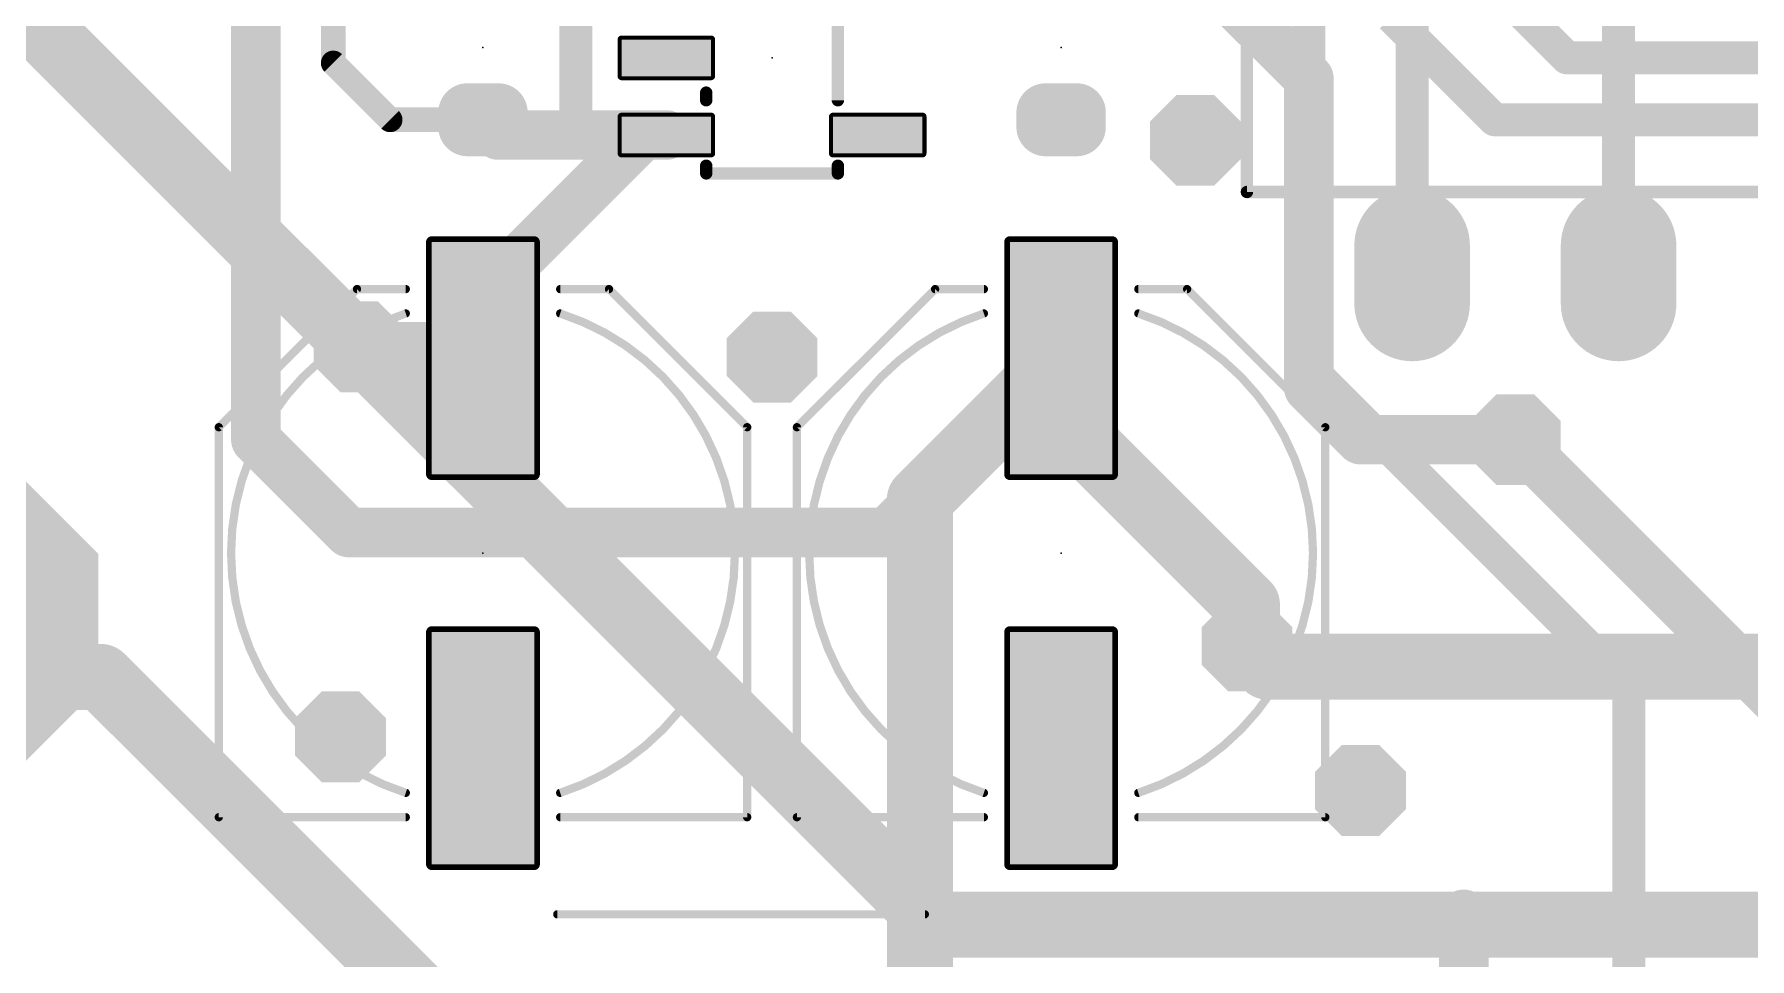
# Model space of a CAD drawing. Extents: x -20 to 130, y -23 to 56.
# Drawn here: x 12.9 to 34, y 4.15 to 15.53 of the extents above; entities that cross this region are included whole.
import ezdxf

# ---------------------------------------------------------------- set-up
doc = ezdxf.new("R2010")
doc.units = 0
for name, color, linetype in [('1', 22, 'CONTINUOUS'), ('16', 175, 'CONTINUOUS'), ('17', 82, 'CONTINUOUS'), ('18', 2, 'CONTINUOUS'), ('21', 253, 'CONTINUOUS'), ('23', 7, 'CONTINUOUS')]:
    doc.layers.add(name, color=color, linetype=linetype)

# ---------------------------------------------------------------- blocks, each defined once
blk = doc.blocks.new('RECT176000X143744R80')
at = {"const_width": 0.3594}
blk.add_lwpolyline([(0.3703, -0.0898), (0.3703, 0.0898, 0.4142), (0.1906, 0.2695), (-0.1906, 0.2695, 0.4142), (-0.3703, 0.0898), (-0.3703, -0.0898, 0.4142), (-0.1906, -0.2695), (0.1906, -0.2695, 0.4142)], format="xyb", close=True, dxfattribs=at)
blk.add_solid([(-0.216, -0.1152), (0.216, -0.1152), (-0.216, 0.1152), (0.216, 0.1152)])
blk = doc.blocks.new('RECT480000X224000R10')
at = {"const_width": 0.07}
blk.add_lwpolyline([(1.465, -0.63), (1.465, 0.63, 0.4142), (1.43, 0.665), (-1.43, 0.665, 0.4142), (-1.465, 0.63), (-1.465, -0.63, 0.4142), (-1.43, -0.665), (1.43, -0.665, 0.4142)], format="xyb", close=True, dxfattribs=at)
blk.add_solid([(-1.4475, -0.6475), (1.4475, -0.6475), (-1.4475, 0.6475), (1.4475, 0.6475)])
blk = doc.blocks.new('RECT88000X192000R18')
at = {"const_width": 0.0495}
blk.add_lwpolyline([(0.2503, -0.5505), (0.2503, 0.5505, 0.4142), (0.2255, 0.5753), (-0.2255, 0.5753, 0.4142), (-0.2503, 0.5505), (-0.2503, -0.5505, 0.4142), (-0.2255, -0.5753), (0.2255, -0.5753, 0.4142)], format="xyb", close=True, dxfattribs=at)
blk.add_solid([(-0.2379, -0.5629), (0.2379, -0.5629), (-0.2379, 0.5629), (0.2379, 0.5629)])
blk = doc.blocks.new('OCTAGONP')
at = {"const_width": 0.5}
blk.add_lwpolyline([(-0.25, -0.1036), (-0.25, 0.1036), (-0.1036, 0.25), (0.1036, 0.25), (0.25, 0.1036), (0.25, -0.1036), (0.1036, -0.25), (-0.1036, -0.25), (-0.25, -0.1036), (-0.25, 0.1036)], dxfattribs=at)
blk = doc.blocks.new('LONGP50')
at = {"const_width": 1}
blk.add_lwpolyline([(-0.25, 0), (0.25, 0)], dxfattribs=at)
at = {"const_width": 0.5}
for points in [[(-0.25, 0.25, 1), (-0.25, -0.25)], [(0.25, -0.25, 1), (0.25, 0.25)]]:
    blk.add_lwpolyline(points, format="xyb", dxfattribs=at)
blk = doc.blocks.new('OCTAGONV')
at = {"const_width": 0.5}
blk.add_lwpolyline([(-0.25, -0.1036), (-0.25, 0.1036), (-0.1036, 0.25), (0.1036, 0.25), (0.25, 0.1036), (0.25, -0.1036), (0.1036, -0.25), (-0.1036, -0.25), (-0.25, -0.1036), (-0.25, 0.1036)], dxfattribs=at)

msp = doc.modelspace()

# ---------------------------------------------------------------- linework, layer by layer
at = {"layer": '1'}
for points, const_width in [([(28.575, 11.43), (28.575, 21.336)], 0.4064), ([(16.5735, 15.1765), (16.5735, 18.8995)], 0.3048), ([(15.621, 10.541), (15.621, 18.034)], 0.6096), ([(32.385, 12.573), (32.385, 17.526)], 0.4064), ([(29.845, 12.573), (29.845, 17.399)], 0.4064), ([(19.558, 14.29), (19.558, 16.129)], 0.4064), ([(17.272, 14.478), (16.5735, 15.1765)], 0.3048), ([(18.603, 14.29), (18.415, 14.478)], 0.6096), ([(18.415, 14.478), (17.272, 14.478)], 0.3048), ([(18.415, 12.319), (20.386, 14.29)], 0.6096), ([(19.558, 14.29), (18.603, 14.29)], 0.6096), ([(20.671, 14.29), (19.558, 14.29)], 0.6096), ([(20.386, 14.29), (20.671, 14.29)], 0.6096), ([(18.415, 11.544), (18.415, 12.319)], 0.6096), ([(16.891, 11.684), (18.783, 11.684)], 0.6096), ([(18.783, 11.684), (18.415, 11.544)], 0.6096), ([(23.946, 9.963), (25.527, 11.544)], 0.8128), ([(25.527, 11.544), (25.527, 10.795)], 0.8128), ([(25.527, 11.544), (25.54, 11.43)], 0.6096), ([(32.512, 7.493), (28.575, 11.43)], 0.4064), ([(25.527, 10.795), (27.813, 8.509)], 0.8128), ([(16.764, 9.398), (15.621, 10.541)], 0.6096), ([(35.433, 6.223), (31.115, 10.541)], 0.6096), ([(23.946, 9.963), (23.79, 9.807)], 0.8128), ([(23.381, 9.398), (23.946, 9.963)], 0.6096), ([(23.79, 9.807), (23.79, 2.794)], 0.8128), ([(16.764, 9.398), (23.381, 9.398)], 0.6096), ([(27.813, 8.509), (27.813, 8.001)], 0.8128), ([(12.3698, 7.62), (13.716, 7.62)], 0.8128), ([(13.716, 7.62), (18.034, 3.302)], 0.8128), ([(32.512, 3.048), (32.512, 7.493)], 0.4064)]:
    msp.add_lwpolyline(points, dxfattribs=dict(at, const_width=const_width))
for points, const_width in [([(16.6274, 15.2304, 1), (16.5196, 15.1226)], 0.1524), ([(16.4973, 15.1765, 1), (16.6497, 15.1765)], 0.1524), ([(18.5228, 14.5858, 1), (18.3072, 14.3702)], 0.3048), ([(17.272, 14.5542, 1), (17.272, 14.4018)], 0.1524), ([(17.2181, 14.4241, 1), (17.3259, 14.5319)], 0.1524), ([(18.603, 14.4424, 1), (18.603, 14.1376)], 0.3048), ([(18.415, 14.4018, 1), (18.415, 14.5542)], 0.1524), ([(19.558, 14.4424, 1), (19.558, 14.1376)], 0.3048), ([(19.558, 14.1376, 1), (19.558, 14.4424)], 0.3048), ([(20.386, 14.4424, 1), (20.386, 14.1376)], 0.3048), ([(20.4938, 14.1822, 1), (20.2782, 14.3978)], 0.3048), ([(20.671, 14.1376, 1), (20.671, 14.4424)], 0.3048), ([(20.671, 14.1376, 1), (20.671, 14.4424)], 0.3048), ([(18.4952, 14.1822, 1), (18.7108, 14.3978)], 0.3048), ([(19.4564, 14.29, 1), (19.6596, 14.29)], 0.2032), ([(29.7434, 12.573, 1), (29.9466, 12.573)], 0.2032), ([(32.2834, 12.573, 1), (32.4866, 12.573)], 0.2032), ([(18.3072, 12.4268, 1), (18.5228, 12.2112)], 0.3048), ([(18.5674, 12.319, 1), (18.2626, 12.319)], 0.3048), ([(16.891, 11.8364, 1), (16.891, 11.5316)], 0.3048), ([(18.3608, 11.6864, 1), (18.4692, 11.4016)], 0.3048), ([(18.8372, 11.5416, 1), (18.7288, 11.8264)], 0.3048), ([(18.783, 11.5316, 1), (18.783, 11.8364)], 0.3048), ([(25.7302, 11.544, 1), (25.3238, 11.544)], 0.4064), ([(25.6707, 11.4003, 1), (25.3833, 11.6877)], 0.4064), ([(25.6784, 11.5613, 1), (25.3756, 11.5267)], 0.3048), ([(18.2626, 11.544, 1), (18.5674, 11.544)], 0.3048), ([(28.6468, 11.5018, 1), (28.5032, 11.3582)], 0.2032), ([(25.3886, 11.4127, 1), (25.6914, 11.4473)], 0.3048), ([(28.4734, 11.43, 1), (28.6766, 11.43)], 0.2032), ([(25.6707, 10.9387, 1), (25.3833, 10.6513)], 0.4064), ([(25.3238, 10.795, 1), (25.7302, 10.795)], 0.4064), ([(15.7288, 10.6488, 1), (15.5132, 10.4332)], 0.3048), ([(31.2228, 10.6488, 1), (31.0072, 10.4332)], 0.3048), ([(15.4686, 10.541, 1), (15.7734, 10.541)], 0.3048), ([(24.0897, 9.8193, 1), (23.8023, 10.1067)], 0.4064), ([(23.9932, 9.807, 1), (23.5868, 9.807)], 0.4064), ([(23.6463, 9.9507, 1), (23.9337, 9.6633)], 0.4064), ([(23.8023, 10.1067, 1), (24.0897, 9.8193)], 0.4064), ([(24.0538, 9.8552, 1), (23.8382, 10.0708)], 0.3048), ([(16.764, 9.5504, 1), (16.764, 9.2456)], 0.3048), ([(16.6562, 9.2902, 1), (16.8718, 9.5058)], 0.3048), ([(23.2732, 9.5058, 1), (23.4888, 9.2902)], 0.3048), ([(23.381, 9.2456, 1), (23.381, 9.5504)], 0.3048), ([(28.0162, 8.509, 1), (27.6098, 8.509)], 0.4064), ([(27.6693, 8.3653, 1), (27.9567, 8.6527)], 0.4064), ([(13.8597, 7.7637, 1), (13.5723, 7.4763)], 0.4064), ([(13.716, 7.4168, 1), (13.716, 7.8232)], 0.4064), ([(27.6098, 8.001, 1), (28.0162, 8.001)], 0.4064), ([(32.6136, 7.493, 1), (32.4104, 7.493)], 0.2032), ([(32.4402, 7.4212, 1), (32.5838, 7.5648)], 0.2032)]:
    msp.add_lwpolyline(points, format="xyb", dxfattribs=dict(at, const_width=const_width))
at = {"layer": '16'}
for points, const_width in [([(28.575, 14.986), (25.527, 18.034)], 0.6096), ([(16.891, 11.684), (12.065, 16.51)], 0.8128), ([(30.226, 16.764), (31.75, 15.24)], 0.4064), ([(29.591, 15.748), (30.861, 14.478)], 0.4064), ([(31.75, 15.24), (38.735, 15.24)], 0.4064), ([(28.575, 11.176), (28.575, 14.986)], 0.6096), ([(30.861, 14.478), (37.973, 14.478)], 0.4064), ([(16.891, 11.684), (24.003, 4.572)], 0.8128), ([(29.21, 10.541), (28.575, 11.176)], 0.6096), ([(31.115, 10.541), (29.21, 10.541)], 0.6096), ([(27.813, 8.001), (28.067, 7.747)], 0.8128), ([(28.067, 7.747), (47.244, 7.747)], 0.8128), ([(24.003, 4.572), (30.607, 4.572)], 0.8128), ([(30.48, 4.699), (30.48, 2.54)], 0.6096), ([(30.607, 4.572), (30.48, 4.699)], 0.6096), ([(30.607, 4.572), (37.1856, 4.572)], 0.8128)]:
    msp.add_lwpolyline(points, dxfattribs=dict(at, const_width=const_width))
for points, const_width in [([(31.75, 15.3416, 1), (31.75, 15.1384)], 0.2032), ([(31.6782, 15.1682, 1), (31.8218, 15.3118)], 0.2032), ([(28.7274, 14.986, 1), (28.4226, 14.986)], 0.3048), ([(28.4672, 14.8782, 1), (28.6828, 15.0938)], 0.3048), ([(30.861, 14.5796, 1), (30.861, 14.3764)], 0.2032), ([(30.7892, 14.4062, 1), (30.9328, 14.5498)], 0.2032), ([(17.0347, 11.8277, 1), (16.7473, 11.5403)], 0.4064), ([(16.7473, 11.5403, 1), (17.0347, 11.8277)], 0.4064), ([(28.6828, 11.2838, 1), (28.4672, 11.0682)], 0.3048), ([(28.4226, 11.176, 1), (28.7274, 11.176)], 0.3048), ([(29.21, 10.6934, 1), (29.21, 10.3886)], 0.3048), ([(29.1022, 10.4332, 1), (29.3178, 10.6488)], 0.3048), ([(31.115, 10.3886, 1), (31.115, 10.6934)], 0.3048), ([(27.9567, 8.1447, 1), (27.6693, 7.8573)], 0.4064), ([(28.067, 7.9502, 1), (28.067, 7.5438)], 0.4064), ([(27.9233, 7.6033, 1), (28.2107, 7.8907)], 0.4064), ([(24.003, 4.7752, 1), (24.003, 4.3688)], 0.4064), ([(23.8593, 4.4283, 1), (24.1467, 4.7157)], 0.4064), ([(30.5878, 4.8068, 1), (30.3722, 4.5912)], 0.3048), ([(30.6324, 4.699, 1), (30.3276, 4.699)], 0.3048), ([(30.607, 4.7752, 1), (30.607, 4.3688)], 0.4064), ([(30.607, 4.3688, 1), (30.607, 4.7752)], 0.4064), ([(30.4992, 4.4642, 1), (30.7148, 4.6798)], 0.3048)]:
    msp.add_lwpolyline(points, format="xyb", dxfattribs=dict(at, const_width=const_width))
at = {"layer": '21'}
for points, const_width in [([(27.813, 13.589), (27.813, 19.177)], 0.1524), ([(22.781, 15.762), (22.781, 14.718)], 0.1524), ([(21.161, 14.718), (21.161, 14.812)], 0.1524), ([(21.161, 13.818), (21.161, 13.912)], 0.1524), ([(22.781, 13.912), (22.781, 13.818)], 0.1524), ([(22.781, 13.818), (21.161, 13.818)], 0.1524), ([(64.897, 13.589), (27.813, 13.589)], 0.1524), ([(15.165, 10.694), (16.865, 12.394)], 0.1016), ([(16.865, 12.394), (17.465, 12.394)], 0.1016), ([(19.365, 12.394), (19.965, 12.394)], 0.1016), ([(19.965, 12.394), (21.665, 10.694)], 0.1016), ([(22.277, 10.694), (23.977, 12.394)], 0.1016), ([(23.977, 12.394), (24.577, 12.394)], 0.1016), ([(26.477, 12.394), (27.077, 12.394)], 0.1016), ([(27.077, 12.394), (28.777, 10.694)], 0.1016), ([(15.165, 5.894), (15.165, 10.694)], 0.1016), ([(21.665, 10.694), (21.665, 5.894)], 0.1016), ([(22.277, 5.894), (22.277, 10.694)], 0.1016), ([(28.777, 10.694), (28.777, 5.894)], 0.1016), ([(17.465, 5.894), (15.165, 5.894)], 0.1016), ([(21.665, 5.894), (19.365, 5.894)], 0.1016), ([(24.577, 5.894), (22.277, 5.894)], 0.1016), ([(28.777, 5.894), (26.477, 5.894)], 0.1016), ([(23.8506, 4.699), (19.3294, 4.699)], 0.1016)]:
    msp.add_lwpolyline(points, dxfattribs=dict(at, const_width=const_width))
for points, const_width in [([(21.1991, 14.812, 1), (21.1229, 14.812)], 0.0762), ([(21.1229, 14.718, 1), (21.1991, 14.718)], 0.0762), ([(22.7429, 14.718, 1), (22.8191, 14.718)], 0.0762), ([(21.1991, 13.912, 1), (21.1229, 13.912)], 0.0762), ([(22.8191, 13.912, 1), (22.7429, 13.912)], 0.0762), ([(21.161, 13.8561, 1), (21.161, 13.7799)], 0.0762), ([(21.1229, 13.818, 1), (21.1991, 13.818)], 0.0762), ([(22.7429, 13.818, 1), (22.8191, 13.818)], 0.0762), ([(22.781, 13.7799, 1), (22.781, 13.8561)], 0.0762), ([(27.813, 13.6271, 1), (27.813, 13.5509)], 0.0762), ([(27.7749, 13.589, 1), (27.8511, 13.589)], 0.0762), ([(16.865, 12.4194, 1), (16.865, 12.3686)], 0.0508), ([(16.883, 12.376, 1), (16.847, 12.412)], 0.0508), ([(17.465, 12.3686, 1), (17.465, 12.4194)], 0.0508), ([(19.365, 12.4194, 1), (19.365, 12.3686)], 0.0508), ([(19.983, 12.412, 1), (19.947, 12.376)], 0.0508), ([(19.965, 12.3686, 1), (19.965, 12.4194)], 0.0508), ([(23.977, 12.4194, 1), (23.977, 12.3686)], 0.0508), ([(23.995, 12.376, 1), (23.959, 12.412)], 0.0508), ([(24.577, 12.3686, 1), (24.577, 12.4194)], 0.0508), ([(26.477, 12.4194, 1), (26.477, 12.3686)], 0.0508), ([(27.095, 12.412, 1), (27.059, 12.376)], 0.0508), ([(27.077, 12.3686, 1), (27.077, 12.4194)], 0.0508), ([(17.465, 12.094, 0.7285), (17.465, 6.194)], 0.1016), ([(17.4728, 12.0698, 1), (17.4572, 12.1182)], 0.0508), ([(19.365, 6.194, 0.7285), (19.365, 12.094)], 0.1016), ([(19.3728, 12.1182, 1), (19.3572, 12.0698)], 0.0508), ([(24.577, 12.094, 0.7285), (24.577, 6.194)], 0.1016), ([(24.5848, 12.0698, 1), (24.5692, 12.1182)], 0.0508), ([(26.477, 6.194, 0.7285), (26.477, 12.094)], 0.1016), ([(26.4848, 12.1182, 1), (26.4692, 12.0698)], 0.0508), ([(15.147, 10.712, 1), (15.183, 10.676)], 0.0508), ([(15.1904, 10.694, 1), (15.1396, 10.694)], 0.0508), ([(21.6904, 10.694, 1), (21.6396, 10.694)], 0.0508), ([(21.647, 10.676, 1), (21.683, 10.712)], 0.0508), ([(22.259, 10.712, 1), (22.295, 10.676)], 0.0508), ([(22.3024, 10.694, 1), (22.2516, 10.694)], 0.0508), ([(28.8024, 10.694, 1), (28.7516, 10.694)], 0.0508), ([(28.759, 10.676, 1), (28.795, 10.712)], 0.0508), ([(17.4572, 6.1698, 1), (17.4728, 6.2182)], 0.0508), ([(19.3572, 6.2182, 1), (19.3728, 6.1698)], 0.0508), ([(24.5692, 6.1698, 1), (24.5848, 6.2182)], 0.0508), ([(26.4692, 6.2182, 1), (26.4848, 6.1698)], 0.0508), ([(15.165, 5.9194, 1), (15.165, 5.8686)], 0.0508), ([(15.1396, 5.894, 1), (15.1904, 5.894)], 0.0508), ([(17.465, 5.8686, 1), (17.465, 5.9194)], 0.0508), ([(19.365, 5.9194, 1), (19.365, 5.8686)], 0.0508), ([(21.6396, 5.894, 1), (21.6904, 5.894)], 0.0508), ([(21.665, 5.8686, 1), (21.665, 5.9194)], 0.0508), ([(22.277, 5.9194, 1), (22.277, 5.8686)], 0.0508), ([(22.2516, 5.894, 1), (22.3024, 5.894)], 0.0508), ([(24.577, 5.8686, 1), (24.577, 5.9194)], 0.0508), ([(26.477, 5.9194, 1), (26.477, 5.8686)], 0.0508), ([(28.7516, 5.894, 1), (28.8024, 5.894)], 0.0508), ([(28.777, 5.8686, 1), (28.777, 5.9194)], 0.0508), ([(19.3294, 4.7244, 1), (19.3294, 4.6736)], 0.0508), ([(23.8506, 4.6736, 1), (23.8506, 4.7244)], 0.0508)]:
    msp.add_lwpolyline(points, format="xyb", dxfattribs=dict(at, const_width=const_width))
at = {"layer": '23'}
for p in [(18.415, 15.367), (21.971, 15.24), (25.527, 15.367), (18.415, 9.144), (25.527, 9.144)]:
    msp.add_point(p, dxfattribs=at)

# ---------------------------------------------------------------- block references
at = {"layer": '1'}
for name, p, rotation in [('RECT88000X192000R18', (20.671, 15.24), 270), ('RECT176000X143744R80', (25.527, 14.478), 180), ('RECT88000X192000R18', (20.671, 14.29), 270), ('RECT88000X192000R18', (23.271, 14.29), 270), ('RECT480000X224000R10', (18.415, 11.544), 90), ('RECT480000X224000R10', (25.527, 11.544), 90), ('RECT480000X224000R10', (18.415, 6.744), 90), ('RECT480000X224000R10', (25.527, 6.744), 90)]:
    msp.add_blockref(name, p, dxfattribs=dict(at, rotation=rotation))
msp.add_blockref('RECT176000X143744R80', (18.415, 14.478), dxfattribs=at)
at = {"layer": '17'}
for name, p, xscale, yscale, rotation in [('LONGP50', (29.845, 12.573), 1.4224, 1.4224, 270), ('LONGP50', (29.845, 12.573), 1.4224, 1.4224, 270), ('LONGP50', (32.385, 12.573), 1.4224, 1.4224, 270), ('LONGP50', (32.385, 12.573), 1.4224, 1.4224, 270), ('OCTAGONP', (11.684, 8.3058), 4, 4, 90), ('OCTAGONP', (11.684, 8.3058), 4, 4, 90)]:
    msp.add_blockref(name, p, dxfattribs=dict(at, xscale=xscale, yscale=yscale, rotation=rotation))
at = {"layer": '18', "xscale": 1.1176, "yscale": 1.1176}
for p in [(27.178, 14.224), (27.178, 14.224), (16.891, 11.684), (16.891, 11.684), (21.971, 11.557), (21.971, 11.557), (31.115, 10.541), (31.115, 10.541), (27.813, 8.001), (27.813, 8.001), (16.6624, 6.8834), (16.6624, 6.8834), (29.21, 6.223), (29.21, 6.223)]:
    msp.add_blockref('OCTAGONV', p, dxfattribs=at)

doc.saveas('drawing.dxf')
